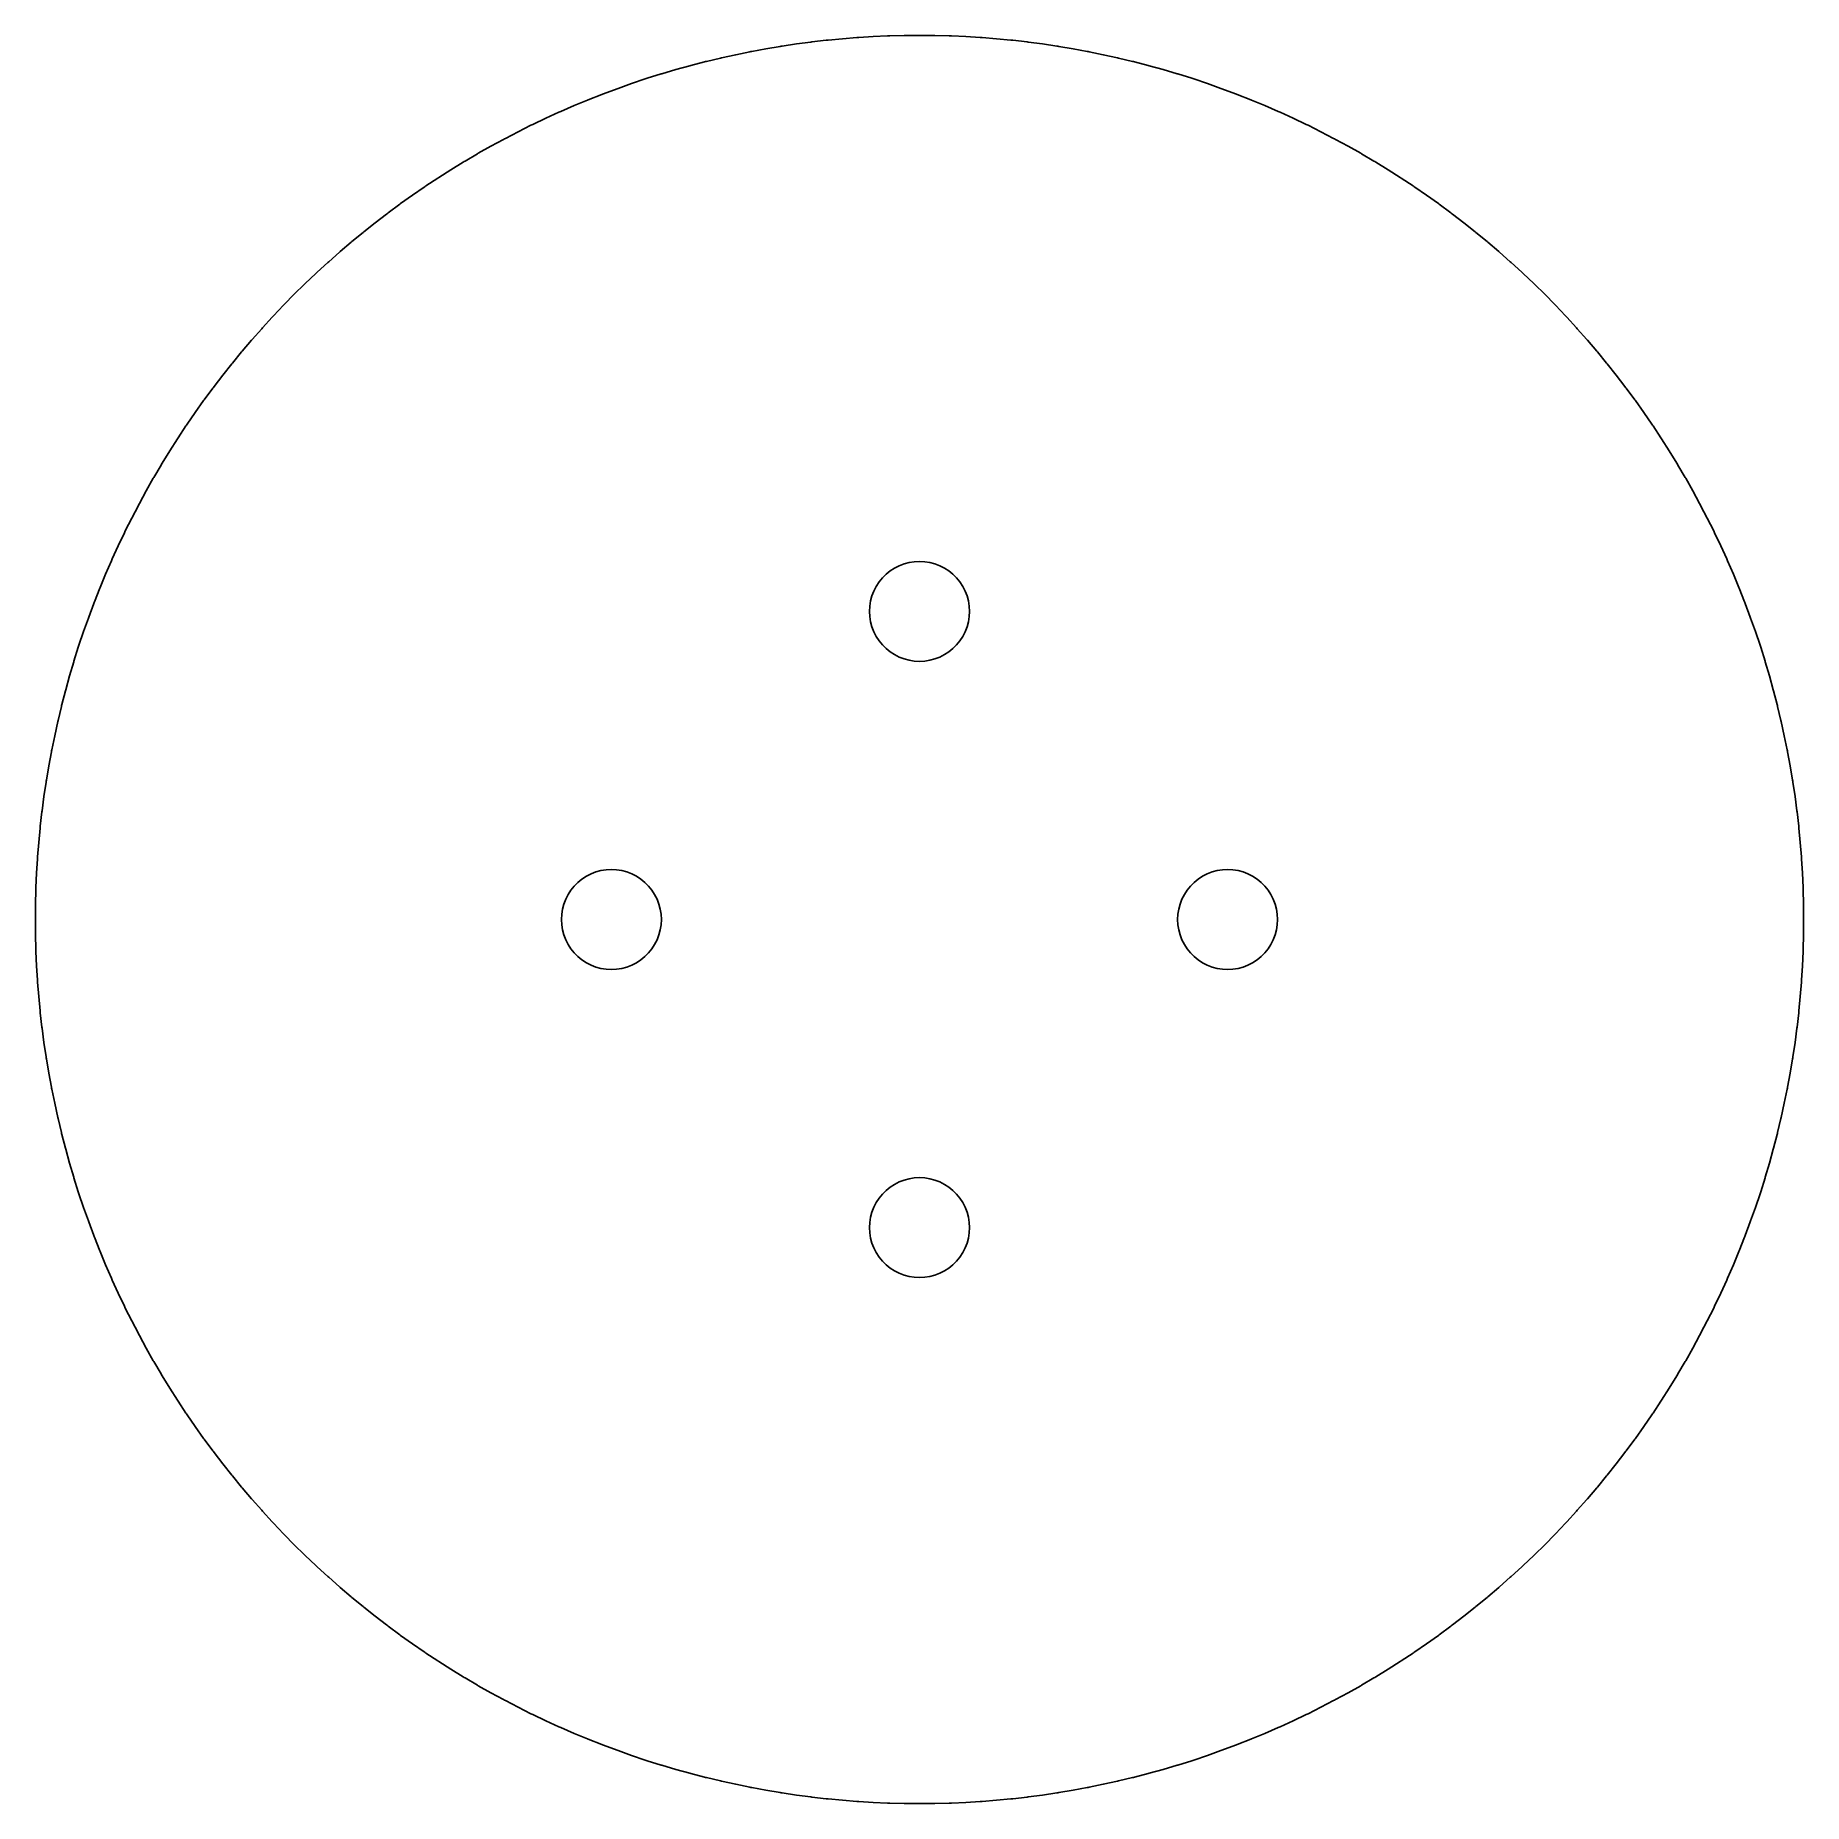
# Model space of a CAD drawing. Extents: x -53 to 53, y -53 to 53.
import ezdxf

# ---------------------------------------------------------------- set-up
doc = ezdxf.new("R2010")
doc.units = 0
doc.layers.get('0').update_dxf_attribs({"linetype": 'CONTINUOUS'})

msp = doc.modelspace()

# ---------------------------------------------------------------- linework, layer by layer
for points in [[(-53.0825, 0), (-53.075, -0.864551), (-53.0745, -0.926418), (-53.0518, -1.79071), (-53.0502, -1.85255), (-53.0475, -1.91436), (-53.0098, -2.77813), (-52.957, -3.6411), (-52.9532, -3.70285), (-52.9484, -3.76453), (-52.8806, -4.62645), (-52.7977, -5.48705), (-52.7918, -5.54864), (-52.7848, -5.61011), (-52.6869, -6.46913), (-52.6788, -6.53047), (-52.566, -7.38766), (-52.4382, -8.24275), (-52.429, -8.30394), (-52.4188, -8.36496), (-52.2761, -9.21769), (-52.1185, -10.0678), (-52.1073, -10.1286), (-52.0949, -10.1893), (-51.9226, -11.0365), (-51.7354, -11.8806), (-51.722, -11.941), (-51.5202, -12.7817), (-51.5058, -12.8418), (-51.4903, -12.9017), (-51.2738, -13.7388), (-51.2573, -13.7984), (-51.0262, -14.6315), (-50.7807, -15.4605), (-50.7631, -15.5198), (-50.5031, -16.3444), (-50.4845, -16.4034), (-50.4649, -16.4621), (-50.1905, -17.282), (-49.9019, -18.097), (-49.8813, -18.1553), (-49.5785, -18.9651), (-49.5568, -19.0231), (-49.5342, -19.0806), (-49.2173, -19.8851), (-49.1936, -19.9422), (-48.8627, -20.741), (-48.518, -21.5339), (-48.4933, -21.5906), (-48.4677, -21.6469), (-48.1091, -22.4337), (-47.7369, -23.214), (-47.7103, -23.2699), (-47.6827, -23.3252), (-47.2969, -24.099), (-46.8977, -24.8659), (-46.8691, -24.9207), (-46.8396, -24.9751), (-46.427, -25.7349), (-46.0013, -26.4874), (-45.9708, -26.5413), (-45.532, -27.2862), (-45.5006, -27.3395), (-45.4683, -27.3923), (-45.0166, -28.1295), (-44.552, -28.8586), (-44.5188, -28.9108), (-44.0416, -29.6318), (-44.0074, -29.6834), (-43.9724, -29.7344), (-43.4827, -30.4469), (-42.9806, -31.1508), (-42.9447, -31.2011), (-42.4304, -31.8961), (-42.3936, -31.9459), (-42.3559, -31.995), (-41.8296, -32.6809), (-41.2914, -33.3575), (-41.2529, -33.4059), (-40.7029, -34.0731), (-40.6636, -34.1208), (-40.1021, -34.7782), (-40.0619, -34.8253), (-39.489, -35.4728), (-39.448, -35.5192), (-38.8639, -36.1566), (-38.8221, -36.2022), (-38.7795, -36.2471), (-38.1844, -36.8742), (-38.141, -36.9184), (-37.535, -37.535), (-36.9184, -38.141), (-36.8742, -38.1844), (-36.2471, -38.7795), (-36.2022, -38.8221), (-36.1566, -38.8639), (-35.5192, -39.448), (-35.4728, -39.489), (-34.8253, -40.0619), (-34.7782, -40.1021), (-34.1208, -40.6636), (-34.0731, -40.7029), (-33.4059, -41.2529), (-33.3575, -41.2914), (-32.6809, -41.8296), (-31.995, -42.3559), (-31.9459, -42.3936), (-31.8961, -42.4304), (-31.2011, -42.9447), (-31.1508, -42.9806), (-30.4469, -43.4827), (-29.7344, -43.9724), (-29.6834, -44.0074), (-29.6318, -44.0416), (-28.9108, -44.5188), (-28.8586, -44.552), (-28.1295, -45.0166), (-27.3923, -45.4683), (-27.3395, -45.5006), (-27.2862, -45.532), (-26.5413, -45.9708), (-26.4874, -46.0013), (-25.7349, -46.427), (-24.9751, -46.8396), (-24.9207, -46.8691), (-24.8659, -46.8977), (-24.099, -47.2969), (-23.3252, -47.6827), (-23.2699, -47.7103), (-23.214, -47.7369), (-22.4337, -48.1091), (-21.6469, -48.4677), (-21.5906, -48.4933), (-21.5339, -48.518), (-20.741, -48.8627), (-19.9422, -49.1936), (-19.8851, -49.2173), (-19.0806, -49.5342), (-19.0231, -49.5568), (-18.9651, -49.5785), (-18.1553, -49.8813), (-18.097, -49.9019), (-17.282, -50.1905), (-16.4621, -50.4649), (-16.4034, -50.4845), (-16.3444, -50.5031), (-15.5198, -50.7631), (-15.4605, -50.7807), (-14.6315, -51.0262), (-13.7984, -51.2573), (-13.7388, -51.2738), (-12.9017, -51.4903), (-12.8418, -51.5058), (-12.7817, -51.5202), (-11.941, -51.722), (-11.8806, -51.7354), (-11.0365, -51.9226), (-10.1893, -52.0949), (-10.1286, -52.1073), (-10.0678, -52.1185), (-9.21769, -52.2761), (-8.36496, -52.4188), (-8.30394, -52.429), (-8.24275, -52.4382), (-7.38766, -52.566), (-6.53047, -52.6788), (-6.46913, -52.6869), (-5.61011, -52.7848), (-5.54864, -52.7918), (-5.48705, -52.7977), (-4.62645, -52.8806), (-3.76453, -52.9484), (-3.70285, -52.9532), (-3.6411, -52.957), (-2.77813, -53.0098), (-1.91436, -53.0475), (-1.85255, -53.0502), (-1.79071, -53.0518), (-0.926418, -53.0745), (-0.864551, -53.075), (0, -53.0825), (0.864551, -53.075), (0.926418, -53.0745), (1.79071, -53.0518), (1.85255, -53.0502), (1.91436, -53.0475), (2.77813, -53.0098), (3.6411, -52.957), (3.70285, -52.9532), (3.76453, -52.9484), (4.62645, -52.8806), (5.48705, -52.7977), (5.54864, -52.7918), (5.61011, -52.7848), (6.46913, -52.6869), (6.53047, -52.6788), (7.38766, -52.566), (8.24275, -52.4382), (8.30394, -52.429), (8.36496, -52.4188), (9.21769, -52.2761), (10.0678, -52.1185), (10.1286, -52.1073), (10.1893, -52.0949), (11.0365, -51.9226), (11.8806, -51.7354), (11.941, -51.722), (12.7817, -51.5202), (12.8418, -51.5058), (12.9017, -51.4903), (13.7388, -51.2738), (13.7984, -51.2573), (14.6315, -51.0262), (15.4605, -50.7807), (15.5198, -50.7631), (16.3444, -50.5031), (16.4034, -50.4845), (16.4621, -50.4649), (17.282, -50.1905), (18.097, -49.9019), (18.1553, -49.8813), (18.9651, -49.5785), (19.0231, -49.5568), (19.0806, -49.5342), (19.8851, -49.2173), (19.9422, -49.1936), (20.741, -48.8627), (21.5339, -48.518), (21.5906, -48.4933), (21.6469, -48.4677), (22.4337, -48.1091), (23.214, -47.7369), (23.2699, -47.7103), (23.3252, -47.6827), (24.099, -47.2969), (24.8659, -46.8977), (24.9207, -46.8691), (24.9751, -46.8396), (25.7349, -46.427), (26.4874, -46.0013), (26.5413, -45.9708), (27.2862, -45.532), (27.3395, -45.5006), (27.3923, -45.4683), (28.1295, -45.0166), (28.8586, -44.552), (28.9108, -44.5188), (29.6318, -44.0416), (29.6834, -44.0074), (29.7344, -43.9724), (30.4469, -43.4827), (31.1508, -42.9806), (31.2011, -42.9447), (31.8961, -42.4304), (31.9459, -42.3936), (31.995, -42.3559), (32.6809, -41.8296), (33.3575, -41.2914), (33.4059, -41.2529), (34.0731, -40.7029), (34.1208, -40.6636), (34.7782, -40.1021), (34.8253, -40.0619), (35.4728, -39.489), (35.5192, -39.448), (36.1566, -38.8639), (36.2022, -38.8221), (36.2471, -38.7795), (36.8742, -38.1844), (36.9184, -38.141), (37.535, -37.535), (38.141, -36.9184), (38.1844, -36.8742), (38.7795, -36.2471), (38.8221, -36.2022), (38.8639, -36.1566), (39.448, -35.5192), (39.489, -35.4728), (40.0619, -34.8253), (40.1021, -34.7782), (40.6636, -34.1208), (40.7029, -34.0731), (41.2529, -33.4059), (41.2914, -33.3575), (41.8296, -32.6809), (42.3559, -31.995), (42.3936, -31.9459), (42.4304, -31.8961), (42.9447, -31.2011), (42.9806, -31.1508), (43.4827, -30.4469), (43.9724, -29.7344), (44.0074, -29.6834), (44.0416, -29.6318), (44.5188, -28.9108), (44.552, -28.8586), (45.0166, -28.1295), (45.4683, -27.3923), (45.5006, -27.3395), (45.532, -27.2862), (45.9708, -26.5413), (46.0013, -26.4874), (46.427, -25.7349), (46.8396, -24.9751), (46.8691, -24.9207), (46.8977, -24.8659), (47.2969, -24.099), (47.6827, -23.3252), (47.7103, -23.2699), (47.7369, -23.214), (48.1091, -22.4337), (48.4677, -21.6469), (48.4933, -21.5906), (48.518, -21.5339), (48.8627, -20.741), (49.1936, -19.9422), (49.2173, -19.8851), (49.5342, -19.0806), (49.5568, -19.0231), (49.5785, -18.9651), (49.8813, -18.1553), (49.9019, -18.097), (50.1905, -17.282), (50.4649, -16.4621), (50.4845, -16.4034), (50.5031, -16.3444), (50.7631, -15.5198), (50.7807, -15.4605), (51.0262, -14.6315), (51.2573, -13.7984), (51.2738, -13.7388), (51.4903, -12.9017), (51.5058, -12.8418), (51.5202, -12.7817), (51.722, -11.941), (51.7354, -11.8806), (51.9226, -11.0365), (52.0949, -10.1893), (52.1073, -10.1286), (52.1185, -10.0678), (52.2761, -9.21769), (52.4188, -8.36496), (52.429, -8.30394), (52.4382, -8.24275), (52.566, -7.38766), (52.6788, -6.53047), (52.6869, -6.46913), (52.7848, -5.61011), (52.7918, -5.54864), (52.7977, -5.48705), (52.8806, -4.62645), (52.9484, -3.76453), (52.9532, -3.70285), (52.957, -3.6411), (53.0098, -2.77813), (53.0475, -1.91436), (53.0502, -1.85255), (53.0518, -1.79071), (53.0745, -0.926418), (53.075, -0.864551), (53.0825, 0), (53.075, 0.864551), (53.0745, 0.926418), (53.0518, 1.79071), (53.0502, 1.85255), (53.0475, 1.91436), (53.0098, 2.77813), (52.957, 3.6411), (52.9532, 3.70285), (52.9484, 3.76453), (52.8806, 4.62645), (52.7977, 5.48705), (52.7918, 5.54864), (52.7848, 5.61011), (52.6869, 6.46913), (52.6788, 6.53047), (52.566, 7.38766), (52.4382, 8.24275), (52.429, 8.30394), (52.4188, 8.36496), (52.2761, 9.21769), (52.1185, 10.0678), (52.1073, 10.1286), (52.0949, 10.1893), (51.9226, 11.0365), (51.7354, 11.8806), (51.722, 11.941), (51.5202, 12.7817), (51.5058, 12.8418), (51.4903, 12.9017), (51.2738, 13.7388), (51.2573, 13.7984), (51.0262, 14.6315), (50.7807, 15.4605), (50.7631, 15.5198), (50.5031, 16.3444), (50.4845, 16.4034), (50.4649, 16.4621), (50.1905, 17.282), (49.9019, 18.097), (49.8813, 18.1553), (49.5785, 18.9651), (49.5568, 19.0231), (49.5342, 19.0806), (49.2173, 19.8851), (49.1936, 19.9422), (48.8627, 20.741), (48.518, 21.5339), (48.4933, 21.5906), (48.4677, 21.6469), (48.1091, 22.4337), (47.7369, 23.214), (47.7103, 23.2699), (47.6827, 23.3252), (47.2969, 24.099), (46.8977, 24.8659), (46.8691, 24.9207), (46.8396, 24.9751), (46.427, 25.7349), (46.0013, 26.4874), (45.9708, 26.5413), (45.532, 27.2862), (45.5006, 27.3395), (45.4683, 27.3923), (45.0166, 28.1295), (44.552, 28.8586), (44.5188, 28.9108), (44.0416, 29.6318), (44.0074, 29.6834), (43.9724, 29.7344), (43.4827, 30.4469), (42.9806, 31.1508), (42.9447, 31.2011), (42.4304, 31.8961), (42.3936, 31.9459), (42.3559, 31.995), (41.8296, 32.6809), (41.2914, 33.3575), (41.2529, 33.4059), (40.7029, 34.0731), (40.6636, 34.1208), (40.1021, 34.7782), (40.0619, 34.8253), (39.489, 35.4728), (39.448, 35.5192), (38.8639, 36.1566), (38.8221, 36.2022), (38.7795, 36.2471), (38.1844, 36.8742), (38.141, 36.9184), (37.535, 37.535), (36.9184, 38.141), (36.8742, 38.1844), (36.2471, 38.7795), (36.2022, 38.8221), (36.1566, 38.8639), (35.5192, 39.448), (35.4728, 39.489), (34.8253, 40.0619), (34.7782, 40.1021), (34.1208, 40.6636), (34.0731, 40.7029), (33.4059, 41.2529), (33.3575, 41.2914), (32.6809, 41.8296), (31.995, 42.3559), (31.9459, 42.3936), (31.8961, 42.4304), (31.2011, 42.9447), (31.1508, 42.9806), (30.4469, 43.4827), (29.7344, 43.9724), (29.6834, 44.0074), (29.6318, 44.0416), (28.9108, 44.5188), (28.8586, 44.552), (28.1295, 45.0166), (27.3923, 45.4683), (27.3395, 45.5006), (27.2862, 45.532), (26.5413, 45.9708), (26.4874, 46.0013), (25.7349, 46.427), (24.9751, 46.8396), (24.9207, 46.8691), (24.8659, 46.8977), (24.099, 47.2969), (23.3252, 47.6827), (23.2699, 47.7103), (23.214, 47.7369), (22.4337, 48.1091), (21.6469, 48.4677), (21.5906, 48.4933), (21.5339, 48.518), (20.741, 48.8627), (19.9422, 49.1936), (19.8851, 49.2173), (19.0806, 49.5342), (19.0231, 49.5568), (18.9651, 49.5785), (18.1553, 49.8813), (18.097, 49.9019), (17.282, 50.1905), (16.4621, 50.4649), (16.4034, 50.4845), (16.3444, 50.5031), (15.5198, 50.7631), (15.4605, 50.7807), (14.6315, 51.0262), (13.7984, 51.2573), (13.7388, 51.2738), (12.9017, 51.4903), (12.8418, 51.5058), (12.7817, 51.5202), (11.941, 51.722), (11.8806, 51.7354), (11.0365, 51.9226), (10.1893, 52.0949), (10.1286, 52.1073), (10.0678, 52.1185), (9.21769, 52.2761), (8.36496, 52.4188), (8.30394, 52.429), (8.24275, 52.4382), (7.38766, 52.566), (6.53047, 52.6788), (6.46913, 52.6869), (5.61011, 52.7848), (5.54864, 52.7918), (5.48705, 52.7977), (4.62645, 52.8806), (3.76453, 52.9484), (3.70285, 52.9532), (3.6411, 52.957), (2.77813, 53.0098), (1.91436, 53.0475), (1.85255, 53.0502), (1.79071, 53.0518), (0.926418, 53.0745), (0.864551, 53.075), (0, 53.0825), (-0.864551, 53.075), (-0.926418, 53.0745), (-1.79071, 53.0518), (-1.85255, 53.0502), (-1.91436, 53.0475), (-2.77813, 53.0098), (-3.6411, 52.957), (-3.70285, 52.9532), (-3.76453, 52.9484), (-4.62645, 52.8806), (-5.48705, 52.7977), (-5.54864, 52.7918), (-5.61011, 52.7848), (-6.46913, 52.6869), (-6.53047, 52.6788), (-7.38766, 52.566), (-8.24275, 52.4382), (-8.30394, 52.429), (-8.36496, 52.4188), (-9.21769, 52.2761), (-10.0678, 52.1185), (-10.1286, 52.1073), (-10.1893, 52.0949), (-11.0365, 51.9226), (-11.8806, 51.7354), (-11.941, 51.722), (-12.7817, 51.5202), (-12.8418, 51.5058), (-12.9017, 51.4903), (-13.7388, 51.2738), (-13.7984, 51.2573), (-14.6315, 51.0262), (-15.4605, 50.7807), (-15.5198, 50.7631), (-16.3444, 50.5031), (-16.4034, 50.4845), (-16.4621, 50.4649), (-17.282, 50.1905), (-18.097, 49.9019), (-18.1553, 49.8813), (-18.9651, 49.5785), (-19.0231, 49.5568), (-19.0806, 49.5342), (-19.8851, 49.2173), (-19.9422, 49.1936), (-20.741, 48.8627), (-21.5339, 48.518), (-21.5906, 48.4933), (-21.6469, 48.4677), (-22.4337, 48.1091), (-23.214, 47.7369), (-23.2699, 47.7103), (-23.3252, 47.6827), (-24.099, 47.2969), (-24.8659, 46.8977), (-24.9207, 46.8691), (-24.9751, 46.8396), (-25.7349, 46.427), (-26.4874, 46.0013), (-26.5413, 45.9708), (-27.2862, 45.532), (-27.3395, 45.5006), (-27.3923, 45.4683), (-28.1295, 45.0166), (-28.8586, 44.552), (-28.9108, 44.5188), (-29.6318, 44.0416), (-29.6834, 44.0074), (-29.7344, 43.9724), (-30.4469, 43.4827), (-31.1508, 42.9806), (-31.2011, 42.9447), (-31.8961, 42.4304), (-31.9459, 42.3936), (-31.995, 42.3559), (-32.6809, 41.8296), (-33.3575, 41.2914), (-33.4059, 41.2529), (-34.0731, 40.7029), (-34.1208, 40.6636), (-34.7782, 40.1021), (-34.8253, 40.0619), (-35.4728, 39.489), (-35.5192, 39.448), (-36.1566, 38.8639), (-36.2022, 38.8221), (-36.2471, 38.7795), (-36.8742, 38.1844), (-36.9184, 38.141), (-37.535, 37.535), (-38.141, 36.9184), (-38.1844, 36.8742), (-38.7795, 36.2471), (-38.8221, 36.2022), (-38.8639, 36.1566), (-39.448, 35.5192), (-39.489, 35.4728), (-40.0619, 34.8253), (-40.1021, 34.7782), (-40.6636, 34.1208), (-40.7029, 34.0731), (-41.2529, 33.4059), (-41.2914, 33.3575), (-41.8296, 32.6809), (-42.3559, 31.995), (-42.3936, 31.9459), (-42.4304, 31.8961), (-42.9447, 31.2011), (-42.9806, 31.1508), (-43.4827, 30.4469), (-43.9724, 29.7344), (-44.0074, 29.6834), (-44.0416, 29.6318), (-44.5188, 28.9108), (-44.552, 28.8586), (-45.0166, 28.1295), (-45.4683, 27.3923), (-45.5006, 27.3395), (-45.532, 27.2862), (-45.9708, 26.5413), (-46.0013, 26.4874), (-46.427, 25.7349), (-46.8396, 24.9751), (-46.8691, 24.9207), (-46.8977, 24.8659), (-47.2969, 24.099), (-47.6827, 23.3252), (-47.7103, 23.2699), (-47.7369, 23.214), (-48.1091, 22.4337), (-48.4677, 21.6469), (-48.4933, 21.5906), (-48.518, 21.5339), (-48.8627, 20.741), (-49.1936, 19.9422), (-49.2173, 19.8851), (-49.5342, 19.0806), (-49.5568, 19.0231), (-49.5785, 18.9651), (-49.8813, 18.1553), (-49.9019, 18.097), (-50.1905, 17.282), (-50.4649, 16.4621), (-50.4845, 16.4034), (-50.5031, 16.3444), (-50.7631, 15.5198), (-50.7807, 15.4605), (-51.0262, 14.6315), (-51.2573, 13.7984), (-51.2738, 13.7388), (-51.4903, 12.9017), (-51.5058, 12.8418), (-51.5202, 12.7817), (-51.722, 11.941), (-51.7354, 11.8806), (-51.9226, 11.0365), (-52.0949, 10.1893), (-52.1073, 10.1286), (-52.1185, 10.0678), (-52.2761, 9.21769), (-52.4188, 8.36496), (-52.429, 8.30394), (-52.4382, 8.24275), (-52.566, 7.38766), (-52.6788, 6.53047), (-52.6869, 6.46913), (-52.7848, 5.61011), (-52.7918, 5.54864), (-52.7977, 5.48705), (-52.8806, 4.62645), (-52.9484, 3.76453), (-52.9532, 3.70285), (-52.957, 3.6411), (-53.0098, 2.77813), (-53.0475, 1.91436), (-53.0502, 1.85255), (-53.0518, 1.79071), (-53.0745, 0.926418), (-53.075, 0.864551)], [(-3, 18.5), (-2.98357, 18.8136), (-2.93444, 19.1237), (-2.85317, 19.4271), (-2.74064, 19.7202), (-2.59808, 20), (-2.42705, 20.2634), (-2.22943, 20.5074), (-2.00739, 20.7294), (-1.76336, 20.9271), (-1.5, 21.0981), (-1.22021, 21.2406), (-0.927051, 21.3532), (-0.623734, 21.4344), (-0.313585, 21.4836), (0, 21.5), (0.313585, 21.4836), (0.623734, 21.4344), (0.927051, 21.3532), (1.22021, 21.2406), (1.5, 21.0981), (1.76336, 20.9271), (2.00739, 20.7294), (2.22943, 20.5074), (2.42705, 20.2634), (2.59808, 20), (2.74064, 19.7202), (2.85317, 19.4271), (2.93444, 19.1237), (2.98357, 18.8136), (3, 18.5), (2.98357, 18.1864), (2.93444, 17.8763), (2.85317, 17.5729), (2.74064, 17.2798), (2.59808, 17), (2.42705, 16.7366), (2.22943, 16.4926), (2.00739, 16.2706), (1.76336, 16.0729), (1.5, 15.9019), (1.22021, 15.7594), (0.927051, 15.6468), (0.623734, 15.5656), (0.313585, 15.5164), (0, 15.5), (-0.313585, 15.5164), (-0.623734, 15.5656), (-0.927051, 15.6468), (-1.22021, 15.7594), (-1.5, 15.9019), (-1.76336, 16.0729), (-2.00739, 16.2706), (-2.22943, 16.4926), (-2.42705, 16.7366), (-2.59808, 17), (-2.74064, 17.2798), (-2.85317, 17.5729), (-2.93444, 17.8763), (-2.98357, 18.1864)], [(-21.5, 0), (-21.4836, 0.313585), (-21.4344, 0.623734), (-21.3532, 0.927051), (-21.2406, 1.22021), (-21.0981, 1.5), (-20.9271, 1.76336), (-20.7294, 2.00739), (-20.5074, 2.22943), (-20.2634, 2.42705), (-20, 2.59808), (-19.7202, 2.74064), (-19.4271, 2.85317), (-19.1237, 2.93444), (-18.8136, 2.98357), (-18.5, 3), (-18.1864, 2.98357), (-17.8763, 2.93444), (-17.5729, 2.85317), (-17.2798, 2.74064), (-17, 2.59808), (-16.7366, 2.42705), (-16.4926, 2.22943), (-16.2706, 2.00739), (-16.0729, 1.76336), (-15.9019, 1.5), (-15.7594, 1.22021), (-15.6468, 0.927051), (-15.5656, 0.623734), (-15.5164, 0.313585), (-15.5, 0), (-15.5164, -0.313585), (-15.5656, -0.623734), (-15.6468, -0.927051), (-15.7594, -1.22021), (-15.9019, -1.5), (-16.0729, -1.76336), (-16.2706, -2.00739), (-16.4926, -2.22943), (-16.7366, -2.42705), (-17, -2.59808), (-17.2798, -2.74064), (-17.5729, -2.85317), (-17.8763, -2.93444), (-18.1864, -2.98357), (-18.5, -3), (-18.8136, -2.98357), (-19.1237, -2.93444), (-19.4271, -2.85317), (-19.7202, -2.74064), (-20, -2.59808), (-20.2634, -2.42705), (-20.5074, -2.22943), (-20.7294, -2.00739), (-20.9271, -1.76336), (-21.0981, -1.5), (-21.2406, -1.22021), (-21.3532, -0.927051), (-21.4344, -0.623734), (-21.4836, -0.313585)], [(15.5, 0), (15.5164, 0.313585), (15.5656, 0.623734), (15.6468, 0.927051), (15.7594, 1.22021), (15.9019, 1.5), (16.0729, 1.76336), (16.2706, 2.00739), (16.4926, 2.22943), (16.7366, 2.42705), (17, 2.59808), (17.2798, 2.74064), (17.5729, 2.85317), (17.8763, 2.93444), (18.1864, 2.98357), (18.5, 3), (18.8136, 2.98357), (19.1237, 2.93444), (19.4271, 2.85317), (19.7202, 2.74064), (20, 2.59808), (20.2634, 2.42705), (20.5074, 2.22943), (20.7294, 2.00739), (20.9271, 1.76336), (21.0981, 1.5), (21.2406, 1.22021), (21.3532, 0.927051), (21.4344, 0.623734), (21.4836, 0.313585), (21.5, 0), (21.4836, -0.313585), (21.4344, -0.623734), (21.3532, -0.927051), (21.2406, -1.22021), (21.0981, -1.5), (20.9271, -1.76336), (20.7294, -2.00739), (20.5074, -2.22943), (20.2634, -2.42705), (20, -2.59808), (19.7202, -2.74064), (19.4271, -2.85317), (19.1237, -2.93444), (18.8136, -2.98357), (18.5, -3), (18.1864, -2.98357), (17.8763, -2.93444), (17.5729, -2.85317), (17.2798, -2.74064), (17, -2.59808), (16.7366, -2.42705), (16.4926, -2.22943), (16.2706, -2.00739), (16.0729, -1.76336), (15.9019, -1.5), (15.7594, -1.22021), (15.6468, -0.927051), (15.5656, -0.623734), (15.5164, -0.313585)], [(-3, -18.5), (-2.98357, -18.1864), (-2.93444, -17.8763), (-2.85317, -17.5729), (-2.74064, -17.2798), (-2.59808, -17), (-2.42705, -16.7366), (-2.22943, -16.4926), (-2.00739, -16.2706), (-1.76336, -16.0729), (-1.5, -15.9019), (-1.22021, -15.7594), (-0.927051, -15.6468), (-0.623734, -15.5656), (-0.313585, -15.5164), (0, -15.5), (0.313585, -15.5164), (0.623734, -15.5656), (0.927051, -15.6468), (1.22021, -15.7594), (1.5, -15.9019), (1.76336, -16.0729), (2.00739, -16.2706), (2.22943, -16.4926), (2.42705, -16.7366), (2.59808, -17), (2.74064, -17.2798), (2.85317, -17.5729), (2.93444, -17.8763), (2.98357, -18.1864), (3, -18.5), (2.98357, -18.8136), (2.93444, -19.1237), (2.85317, -19.4271), (2.74064, -19.7202), (2.59808, -20), (2.42705, -20.2634), (2.22943, -20.5074), (2.00739, -20.7294), (1.76336, -20.9271), (1.5, -21.0981), (1.22021, -21.2406), (0.927051, -21.3532), (0.623734, -21.4344), (0.313585, -21.4836), (0, -21.5), (-0.313585, -21.4836), (-0.623734, -21.4344), (-0.927051, -21.3532), (-1.22021, -21.2406), (-1.5, -21.0981), (-1.76336, -20.9271), (-2.00739, -20.7294), (-2.22943, -20.5074), (-2.42705, -20.2634), (-2.59808, -20), (-2.74064, -19.7202), (-2.85317, -19.4271), (-2.93444, -19.1237), (-2.98357, -18.8136)]]:
    msp.add_lwpolyline(points, close=True)

doc.saveas('drawing.dxf')
